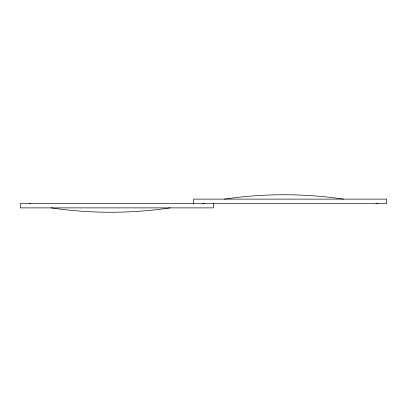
<?xml version="1.0" encoding="UTF-8"?>
<svg xmlns="http://www.w3.org/2000/svg" width="407" height="407" viewBox="0 0 407 407"><rect width="100%" height="100%" fill="white"/><g stroke="black" fill="none" stroke-linecap="round" stroke-linejoin="round"><path stroke-width="0.61" d="M224.491 199.115C263.873 193.305 304.065 193.305 343.447 199.115M170.162 207.885C130.779 213.695 90.588 213.695 51.201 207.885M202.696 203.719L204.584 203.5M375.982 203.281L377.869 203.5M29.126 203.5L30.352 203.744M213.365 203.5L213.365 207.885L20.35 207.885L20.35 203.5L386.65 203.5L386.65 199.115L193.635 199.115L193.635 203.5"/></g></svg>
